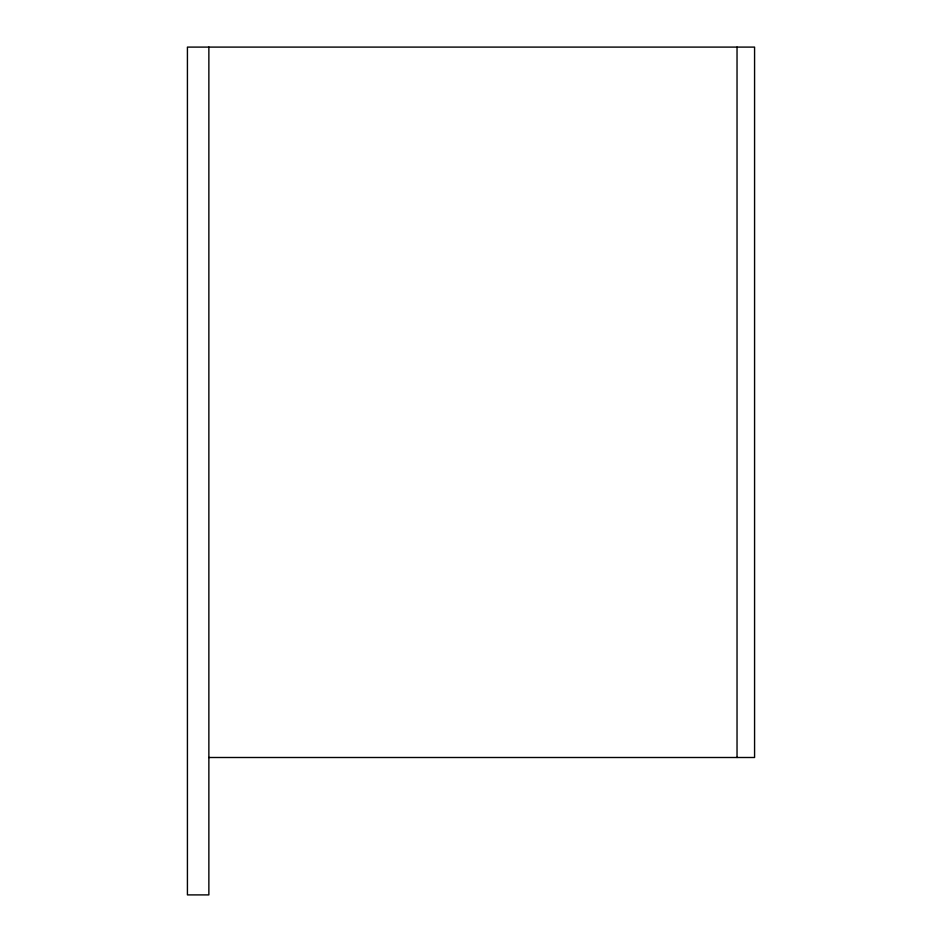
<?xml version="1.0" encoding="UTF-8"?>
<svg xmlns="http://www.w3.org/2000/svg" width="942" height="942" viewBox="0 0 942 942"><rect width="100%" height="100%" fill="white"/><g stroke="black" fill="none" stroke-linecap="round" stroke-linejoin="round"><path stroke-width="1.41" d="M208.865 757.498L754.577 757.498L754.577 47.1L187.423 47.1L187.423 894.9L208.865 894.9L208.865 47.1M737.033 47.1L737.033 757.498"/></g></svg>
